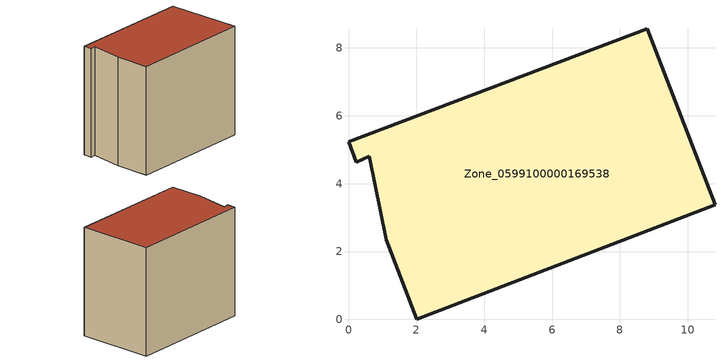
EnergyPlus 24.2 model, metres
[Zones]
Zone_0599100000169538
 floor ground (C_G): 1.11,2.35 0.61,4.81 0.23,4.63 0,5.23 8.81,8.57 10.8,3.37 2.01,0 z0
 wall outside (C_F): 2.01,0 10.8,3.37 8.81,8.57 0,5.23 0.23,4.63 0.61,4.81 1.11,2.35 2.01,0 z0:8.08
 roof outside (C_R): 0.61,4.81 1.11,2.35 2.01,0 10.8,3.37 8.81,8.57 0,5.23 0.23,4.63 z8.08
[BUILDING]
Pand.0599100000169538: North Axis=0; Terrain=City; Loads Convergence Tolerance Value=0.04; Temperature Convergence Tolerance Value=0.4; Solar Distribution=FullExterior; Maximum Number of Warmup Days=25; Minimum Number of Warmup Days=1
[Site:Location]
Rotterdam.The.Hague.AP_ZH_NLD Design_Conditions: Latitude=51.96; Longitude=4.45; Time Zone=1; Elevation=-4.5
[SITE:GROUNDTEMPERATURE:BUILDINGSURFACE]
18, 18, 18, 18, 18, 18, 18, 18, 18, 18, 18, 18
[MATERIAL] Thermal Absorptance=0.9; Solar Absorptance=0.7; Visible Absorptance=0.7
Name | Roughness | Thickness | Conductivity | Density | Specific Heat
G.TC.1975-1991 | MediumSmooth | 0.15 | 0.288461 | 540 | 1210
F.TC.1975-1991 | Rough | 0.3 | 0.230769 | 1920 | 840
R.TC.1975-1991 | MediumRough | 0.2 | 0.153846 | 1500 | 1000
[CONSTRUCTION]
C_G: G.TC.1975-1991
C_F: F.TC.1975-1991
C_R: R.TC.1975-1991
[ZONE]
Zone_0599100000169538: Type=1; Multiplier=1; Ceiling Height=Autocalculate; Volume=Autocalculate; Floor Area=autocalculate; Part of Total Floor Area=Yes
[ZONEINFILTRATION:DESIGNFLOWRATE]
Infil_Zone_0599100000169538: Zone or ZoneList or Space or SpaceList=Zone_0599100000169538; Schedule=AlwaysOn; Design Flow Rate Calculation Method=Flow/Area; Flow Rate per Floor Area=0.003; Constant Term Coefficient=1; Temperature Term Coefficient=0; Velocity Term Coefficient=0; Velocity Squared Term Coefficient=0
[HVACTEMPLATE:ZONE:IDEALLOADSAIRSYSTEM]
Zone_0599100000169538: Maximum Heating Supply Air Temperature=50; Minimum Cooling Supply Air Temperature=13; Maximum Heating Supply Air Humidity Ratio=0.0156; Minimum Cooling Supply Air Humidity Ratio=0.0077; Heating Limit=NoLimit; Cooling Limit=NoLimit; Dehumidification Control Type=ConstantSensibleHeatRatio; Cooling Sensible Heat Ratio=0.7; Dehumidification Setpoint=60; Humidification Control Type=None; Humidification Setpoint=30; Outdoor Air Method=None; Outdoor Air Flow Rate per Person=0.00944; Outdoor Air Flow Rate per Zone Floor Area=0; Outdoor Air Flow Rate per Zone=0; Demand Controlled Ventilation Type=None; Outdoor Air Economizer Type=NoEconomizer; Heat Recovery Type=None; Sensible Heat Recovery Effectiveness=0.7; Latent Heat Recovery Effectiveness=0.65
[ZONECONTROL:THERMOSTAT]
ThermostatControl_Zone_0599100000169538: Zone or ZoneList=Zone_0599100000169538; Control Type Schedule=DualSetpointControlType; Control 1=Thermostat_Zone_0599100000169538; Temperature Difference Between Cutout And Setpoint=0
[THERMOSTATSETPOINT:DUALSETPOINT]
Thermostat_Zone_0599100000169538: Heating Setpoint Temperature Schedule=HeatingSetpoint_Zone_0599100000169538; Cooling Setpoint Temperature Schedule=CoolingSetpoint_Zone_0599100000169538
[SCHEDULE:COMPACT]
HeatingSetpoint_Zone_0599100000169538: Through: 12/31, For: AllDays, Until: 24:00, 21
CoolingSetpoint_Zone_0599100000169538: Through: 12/31, For: AllDays, Until: 24:00, 24
DualSetpointControlType: Through: 12/31, For: AllDays, Until: 24:00, 4
AlwaysOn: Through: 12/31, For: AllDays, Until: 24:00, 1
